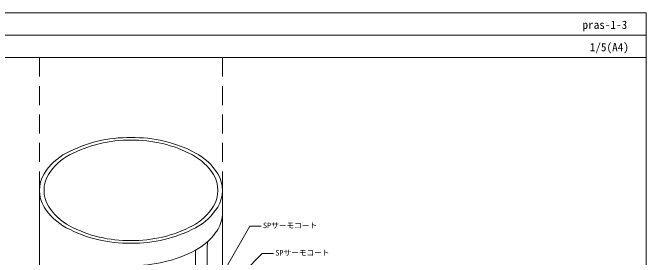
# Model space of a CAD drawing. Units: millimetres, scale not verified. Extents: x -690 to 690, y -478 to 478.
# Drawn here: x -158 to 690, y 150 to 478 of the extents above; entities that cross this region are included whole.
import ezdxf
from ezdxf.enums import TextEntityAlignment as Align

# ---------------------------------------------------------------- set-up
doc = ezdxf.new("R2010")
doc.units = ezdxf.units.MM
doc.header["$LTSCALE"] = 2
doc.linetypes.add('USER1', pattern=[19.05, 12.7, -6.35])
for name, color, linetype, lineweight in [('0-0_0', 7, 'Continuous', 18), ('0-1_WAKU', 7, 'Continuous', 18), ('0-2_BOUSUI', 1, 'Continuous', 18), ('0-3_MOJI', 7, 'Continuous', 18), ('0-5_KANAMONO', 4, 'Continuous', 18), ('0-6_KANAMONO2', 4, 'USER1', 18)]:
    doc.layers.add(name, color=color, linetype=linetype, lineweight=lineweight)
doc.styles.add('ＭＳ ゴシック', font='')
doc.styles.get('ＭＳ ゴシック').set_extended_font_data('MS Gothic')

msp = doc.modelspace()

# ---------------------------------------------------------------- linework, layer by layer
at = {"layer": '0-0_0'}
msp.add_line((-690, 447.5), (690, 447.5), dxfattribs=at)
at = {"layer": '0-1_WAKU'}
for points in [[(-690, -477.5), (690, -477.5), (690, 477.5), (-690, 477.5)], [(690, 417.5), (-690, 417.5), (-690, 477.5), (690, 477.5)], [(-690, -477.5), (690, -477.5), (690, 477.5), (-690, 477.5)]]:
    msp.add_lwpolyline(points, close=True, dxfattribs=at)
at = {"layer": '0-2_BOUSUI'}
msp.add_line((122.474, -104.321), (122.474, 209.584), dxfattribs=at)
for centre, radius, start, end in [((79.555, 209.584), 42.92, 328.6015, 360), ((50.049, 228.369), 77.894, 313.05075, 328.1145), ((50.049, 228.369), 77.894, 297.98699, 313.05075), ((2332.259, 131.947), 2230.262, 179.00621, 182.11688), ((2.668, 319.138), 180.284, 269.152, 297.74695), ((3383.615, 147.14), 3297.036, 179.78375, 182.04675)]:
    msp.add_arc(centre, radius, start, end, dxfattribs=at)
at = {"layer": '0-3_MOJI'}
for p, q in [((111.996, 110.004), (159.219, 191.796)), ((174.219, 191.796), (159.219, 191.796)), ((94.522, 73.846), (175.799, 155.122)), ((190.799, 155.122), (175.799, 155.122))]:
    msp.add_line(p, q, dxfattribs=at)
at = {"layer": '0-5_KANAMONO'}
for p, q in [((-122.474, 239.584), (-122.474, -110.416)), ((122.474, 239.584), (122.474, 209.584))]:
    msp.add_line(p, q, dxfattribs=at)
for centre, radius, start, end in [((-2.668, 130.03), 180.284, 89.152, 117.74695), ((-2.535, 135.508), 171.27, 89.152, 117.74695), ((3.31, 132.715), 177.611, 62.03315, 91.0679), ((3.145, 138.058), 168.73, 62.03315, 91.0679), ((-50.049, 220.799), 77.894, 117.98699, 148.1145), ((48.711, 219.367), 79.789, 32.25129, 61.64722), ((-47.547, 221.738), 74, 117.98699, 148.1145), ((46.275, 220.378), 75.799, 32.25129, 61.64722), ((-79.555, 239.584), 42.92, 148.6015, 211.3985), ((-75.577, 239.584), 40.774, 148.6015, 211.3985), ((75.577, 239.584), 40.774, 328.6015, 31.3985), ((79.555, 239.584), 42.92, 328.6015, 31.3985), ((-48.711, 259.801), 79.789, 212.25129, 241.64722), ((-46.275, 258.79), 75.799, 212.25129, 241.64722), ((47.547, 257.43), 74, 297.98699, 328.1145), ((50.049, 258.369), 77.894, 297.98699, 328.1145), ((-3.31, 346.453), 177.611, 242.03315, 271.0679), ((-3.145, 341.11), 168.73, 242.03315, 271.0679), ((2.535, 343.66), 171.27, 269.152, 297.74695), ((2.668, 349.138), 180.284, 269.152, 297.74695)]:
    msp.add_arc(centre, radius, start, end, dxfattribs=at)
at = {"layer": '0-6_KANAMONO2'}
for p, q in [((-122.474, 239.584), (-122.474, 417.5)), ((122.474, 239.584), (122.474, 417.5))]:
    msp.add_line(p, q, dxfattribs=at)

# ---------------------------------------------------------------- texts
at = {"layer": '0-1_WAKU', "style": 'ＭＳ ゴシック'}
for s, p in [('pras-1-3', (604.53, 452.5)), ('1/5(A4)', (614.277, 422.5))]:
    msp.add_text(s, height=11, dxfattribs=at).set_placement(p, align=Align.BOTTOM_LEFT)
at = {"layer": '0-3_MOJI', "style": 'ＭＳ ゴシック'}
for p in [(176.719, 186.796), (193.299, 150.122)]:
    msp.add_text('SPサーモコート', height=7.331, dxfattribs=at).set_placement(p, align=Align.BOTTOM_LEFT)

doc.saveas('drawing.dxf')
